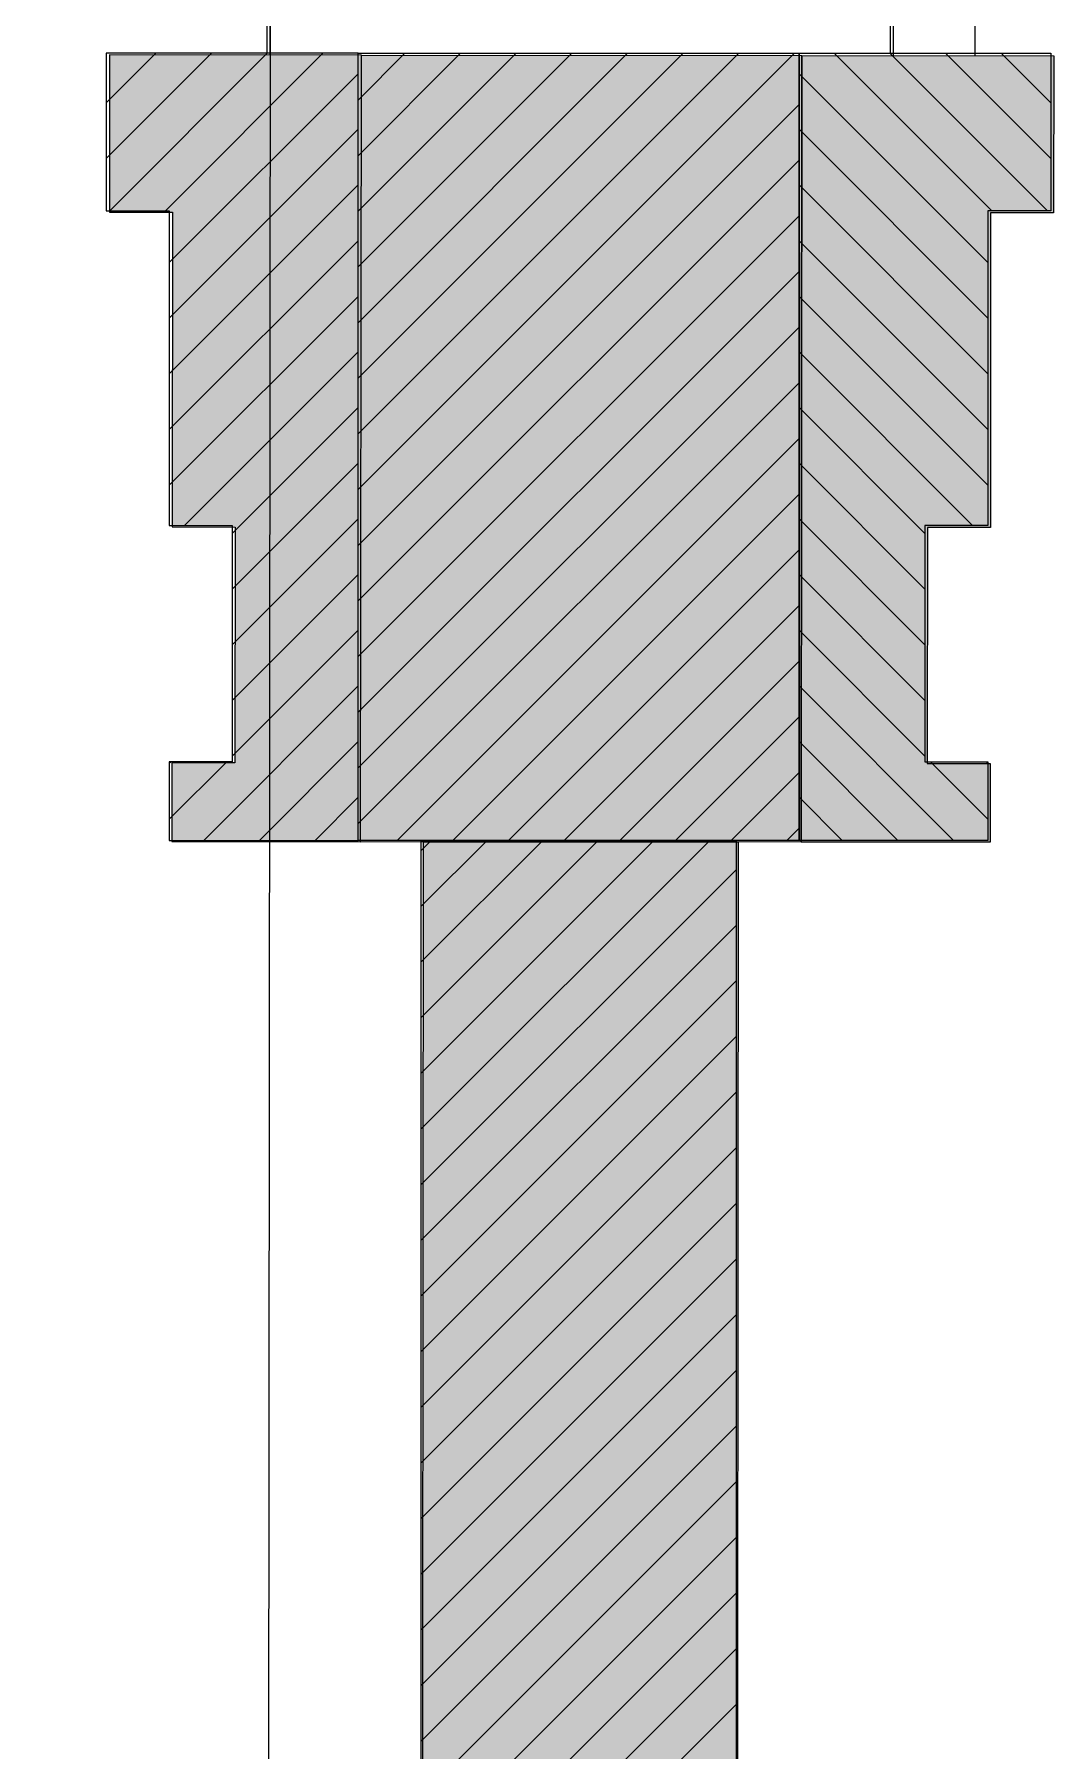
# Model space of a CAD drawing. Header units: inches. Extents: x -957 to 3394, y -3 to 3008.
# Drawn here: x 391.05 to 403.79, y 2155.34 to 2176.8 of the extents above; entities that cross this region are included whole.
import ezdxf

# ---------------------------------------------------------------- set-up
doc = ezdxf.new("R2010")
doc.units = ezdxf.units.IN
doc.header["$MEASUREMENT"] = 0
for name, color, linetype in [('PDF_BH.005_MASTERPLAN$0$I-FURN-FIXD', 7, 'Continuous'), ('PDF_BH.005_MASTERPLAN$0$I-hatch wall', 7, 'Continuous'), ('PDF_BH.005_MASTERPLAN$0$I-WALL', 7, 'Continuous'), ('PDF_Rev', 7, 'Continuous'), ('PDF_Shrem-cad 6 cable', 7, 'Continuous'), ('PDF_Wall', 7, 'Continuous')]:
    doc.layers.add(name, color=color, linetype=linetype)

msp = doc.modelspace()

# ---------------------------------------------------------------- hatches: boundary and pattern name
at = {"layer": 'PDF_BH.005_MASTERPLAN$0$I-hatch wall', "transparency": 33554559}
for points in [[(395.139, 2176.538), (391.992, 2176.54), (391.991, 2174.574), (392.777, 2174.573), (392.774, 2170.64), (393.561, 2170.639), (393.559, 2167.69), (392.771, 2167.69), (392.771, 2166.707), (395.13, 2166.705)], [(400.645, 2176.533), (403.792, 2176.53), (403.79, 2174.564), (403.003, 2174.565), (403, 2170.631), (402.213, 2170.632), (402.21, 2167.682), (402.997, 2167.682), (402.997, 2166.698), (400.637, 2166.7)]]:
    msp.add_hatch(color=256, dxfattribs=at).paths.add_polyline_path(points)

# ---------------------------------------------------------------- linework, layer by layer
at = {"layer": 'PDF_BH.005_MASTERPLAN$0$I-FURN-FIXD', "lineweight": 0}
for points in [[(395.099, 2176.561), (391.951, 2176.561), (391.951, 2174.593), (392.738, 2174.593), (392.738, 2170.657), (393.526, 2170.657), (393.526, 2167.706), (392.738, 2167.706), (392.738, 2166.722), (395.099, 2166.722)], [(395.139, 2176.538), (391.992, 2176.54), (391.991, 2174.574), (392.777, 2174.573), (392.774, 2170.64), (393.561, 2170.639), (393.559, 2167.69), (392.771, 2167.69), (392.771, 2166.707), (395.13, 2166.705)], [(395.099, 2176.561), (400.609, 2176.561), (400.609, 2166.722), (395.099, 2166.722)], [(395.139, 2176.538), (400.645, 2176.533), (400.637, 2166.7), (395.13, 2166.705)], [(400.609, 2176.561), (403.757, 2176.561), (403.757, 2174.593), (402.97, 2174.593), (402.97, 2170.657), (402.182, 2170.657), (402.182, 2167.706), (402.97, 2167.706), (402.97, 2166.722), (400.609, 2166.722)], [(400.645, 2176.533), (403.792, 2176.53), (403.79, 2174.564), (403.003, 2174.565), (403, 2170.631), (402.213, 2170.632), (402.21, 2167.682), (402.997, 2167.682), (402.997, 2166.698), (400.637, 2166.7)]]:
    msp.add_lwpolyline(points, close=True, dxfattribs=at)
at = {"layer": 'PDF_BH.005_MASTERPLAN$0$I-hatch wall', "lineweight": 0}
for points in [[(392.572, 2176.561), (391.951, 2175.94)], [(393.267, 2176.561), (391.951, 2175.244)], [(393.963, 2176.561), (391.995, 2174.593)], [(394.659, 2176.561), (392.691, 2174.593)], [(395.099, 2175.976), (395.684, 2176.561)], [(395.099, 2175.28), (396.379, 2176.561)], [(395.099, 2174.585), (397.075, 2176.561)], [(395.099, 2173.889), (397.771, 2176.561)], [(395.099, 2173.193), (398.467, 2176.561)], [(395.099, 2172.498), (399.162, 2176.561)], [(395.099, 2171.802), (399.858, 2176.561)], [(395.099, 2171.106), (400.554, 2176.561)], [(401.049, 2176.561), (403.017, 2174.593)], [(401.745, 2176.561), (403.713, 2174.593)], [(402.441, 2176.561), (403.757, 2175.244)], [(403.136, 2176.561), (403.757, 2175.94)], [(395.099, 2176.305), (392.738, 2173.944)], [(400.609, 2176.305), (402.97, 2173.944)], [(395.099, 2170.41), (400.609, 2175.92)], [(395.099, 2175.61), (392.738, 2173.248)], [(400.609, 2175.61), (402.97, 2173.248)], [(395.099, 2169.715), (400.609, 2175.224)], [(395.099, 2174.914), (392.738, 2172.553)], [(400.609, 2174.914), (402.97, 2172.553)], [(395.099, 2169.019), (400.609, 2174.529)], [(395.099, 2174.218), (392.738, 2171.857)], [(400.609, 2174.218), (402.97, 2171.857)], [(395.099, 2168.323), (400.609, 2173.833)], [(395.099, 2173.522), (392.738, 2171.161)], [(400.609, 2173.522), (402.97, 2171.161)], [(395.099, 2167.628), (400.609, 2173.137)], [(395.099, 2172.827), (392.93, 2170.657)], [(400.609, 2172.827), (402.778, 2170.657)], [(395.099, 2166.932), (400.609, 2172.442)], [(395.099, 2172.131), (393.526, 2170.558)], [(400.609, 2172.131), (402.182, 2170.558)], [(395.585, 2166.722), (400.609, 2171.746)], [(395.099, 2171.435), (393.526, 2169.862)], [(400.609, 2171.435), (402.182, 2169.862)], [(396.281, 2166.722), (400.609, 2171.05)], [(395.099, 2170.74), (393.526, 2169.166)], [(400.609, 2170.74), (402.182, 2169.166)], [(396.976, 2166.722), (400.609, 2170.354)], [(395.099, 2170.044), (393.526, 2168.471)], [(400.609, 2170.044), (402.182, 2168.471)], [(397.672, 2166.722), (400.609, 2169.659)], [(395.099, 2169.348), (393.526, 2167.775)], [(400.609, 2169.348), (402.182, 2167.775)], [(398.368, 2166.722), (400.609, 2168.963)], [(395.099, 2168.653), (393.169, 2166.722)], [(400.609, 2168.653), (402.54, 2166.722)], [(399.063, 2166.722), (400.609, 2168.267)], [(395.099, 2167.957), (393.864, 2166.722)], [(400.609, 2167.957), (401.844, 2166.722)], [(392.761, 2167.706), (392.738, 2167.683)], [(393.457, 2167.706), (392.738, 2166.987)], [(402.251, 2167.706), (402.97, 2166.987)], [(402.947, 2167.706), (402.97, 2167.683)], [(399.759, 2166.722), (400.609, 2167.572)], [(395.099, 2167.261), (394.56, 2166.722)], [(400.609, 2167.261), (401.148, 2166.722)], [(400.455, 2166.722), (400.609, 2166.876)], [(395.886, 2166.595), (396.013, 2166.722)], [(395.886, 2165.899), (396.709, 2166.722)], [(395.886, 2165.203), (397.405, 2166.722)], [(395.886, 2164.508), (398.1, 2166.722)], [(395.886, 2163.812), (398.796, 2166.722)], [(395.886, 2163.116), (399.492, 2166.722)], [(395.886, 2162.421), (399.822, 2166.356)], [(395.886, 2161.725), (399.822, 2165.66)], [(395.886, 2161.029), (399.822, 2164.965)], [(395.886, 2160.333), (399.822, 2164.269)], [(395.886, 2159.638), (399.822, 2163.573)], [(395.886, 2158.942), (399.822, 2162.878)], [(395.886, 2158.246), (399.822, 2162.182)], [(395.886, 2157.551), (399.822, 2161.486)], [(395.886, 2156.855), (399.822, 2160.79)], [(395.886, 2156.159), (399.822, 2160.095)], [(395.886, 2155.464), (399.822, 2159.399)], [(395.886, 2154.768), (399.822, 2158.703)], [(395.886, 2154.072), (399.822, 2158.008)], [(395.886, 2153.376), (399.822, 2157.312)], [(395.886, 2152.681), (399.822, 2156.616)], [(395.886, 2151.985), (399.822, 2155.921)]]:
    msp.add_lwpolyline(points, dxfattribs=at)
at = {"layer": 'PDF_BH.005_MASTERPLAN$0$I-hatch wall', "lineweight": 0, "transparency": 33554559}
for points in [[(395.139, 2176.538), (400.645, 2176.533), (395.13, 2166.705), (400.637, 2166.7)], [(395.917, 2166.705), (399.85, 2166.701), (395.89, 2135.24), (399.823, 2135.237)]]:
    msp.add_solid(points, dxfattribs=at)
at = {"layer": 'PDF_BH.005_MASTERPLAN$0$I-WALL', "lineweight": 0}
for points in [[(395.886, 2166.722), (399.822, 2166.722), (399.822, 2135.238), (395.886, 2135.238)], [(395.917, 2166.705), (399.85, 2166.701), (399.823, 2135.237), (395.89, 2135.24)]]:
    msp.add_lwpolyline(points, close=True, dxfattribs=at)
at = {"layer": 'PDF_Rev', "lineweight": 0}
msp.add_lwpolyline([(402.814, 2182.569), (402.808, 2176.531)], dxfattribs=at)
at = {"layer": 'PDF_Shrem-cad 6 cable', "lineweight": 0}
msp.add_lwpolyline([(24.238, 2644.217), (230.941, 2644.04), (230.592, 2236.068), (394.049, 2235.928), (393.81, 1955.896)], dxfattribs=at)
at = {"layer": 'PDF_Wall', "lineweight": 0}
for points in [[(401.75, 2246.495), (401.75, 2176.555)], [(393.958, 2235.987), (393.958, 2176.561)], [(393.998, 2176.539), (394.049, 2235.928), (401.836, 2235.921), (401.794, 2186.63)], [(401.791, 2182.559), (401.786, 2176.527)]]:
    msp.add_lwpolyline(points, dxfattribs=at)

doc.saveas('drawing.dxf')
